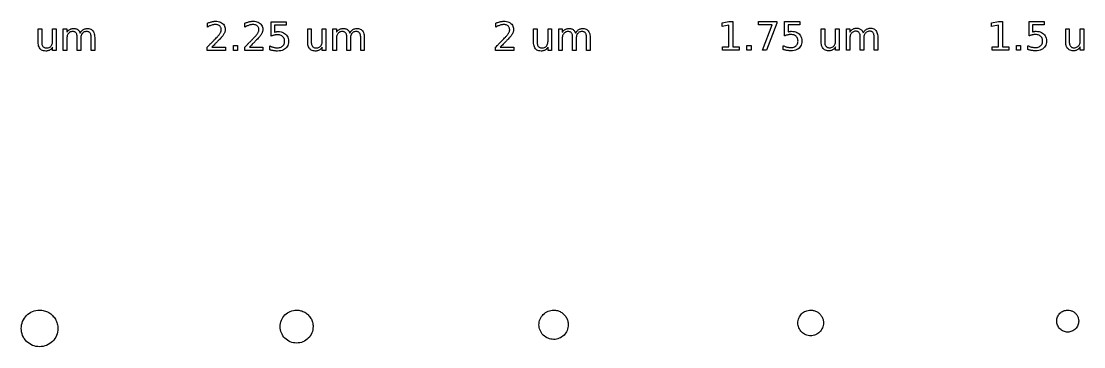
# Model space of a CAD drawing. Extents: x 1 to 50643, y 2 to 54380.
# Drawn here: x 46518 to 48576, y 26346 to 26976 of the extents above; entities that cross this region are included whole.
import ezdxf

# ---------------------------------------------------------------- set-up
doc = ezdxf.new("R2010")
doc.units = 0
doc.layers.add('Layer_1', color=7, linetype='CONTINUOUS')

msp = doc.modelspace()

# ---------------------------------------------------------------- linework, layer by layer
at = {"layer": 'Layer_1', "color": 7}
for points in [[(46550.56824, 26935.891703), (46550.56824, 26961.115614), (46557.413639, 26961.115614), (46557.413639, 26936.151958)], [(46578.619613, 26937.491297), (46578.619613, 26961.115614), (46585.465011, 26961.115614), (46585.465011, 26919.447876), (46578.619613, 26919.447876), (46578.619613, 26925.846792)], [(46606.187165, 26942.99741), (46606.187165, 26919.447876), (46599.304537, 26919.447876), (46599.304537, 26961.115614), (46606.187165, 26961.115614), (46606.187165, 26954.642185)], [(46878.269156, 26964.723812), (46878.269156, 26972.313312)], [(46950.964564, 26964.723812), (46950.964564, 26972.313312)], [(47001.710059, 26974.992531), (47031.212323, 26974.992531), (47031.212323, 26968.667858), (47008.592687, 26968.667858), (47008.592687, 26955.051465)], [(47001.710059, 26947.087242), (47001.710059, 26974.992531)], [(47072.656901, 26935.891703), (47072.656901, 26961.115614), (47079.502327, 26961.115614), (47079.502327, 26936.151958)], [(47100.7083, 26937.491297), (47100.7083, 26961.115614), (47107.553726, 26961.115614), (47107.553726, 26919.447876), (47100.7083, 26919.447876), (47100.7083, 26925.846792)], [(47128.275826, 26942.99741), (47128.275826, 26919.447876), (47121.393198, 26919.447876), (47121.393198, 26961.115614), (47128.275826, 26961.115614), (47128.275826, 26954.642185)], [(47436.751133, 26964.723812), (47436.751133, 26972.313312)], [(47509.967482, 26935.891703), (47509.967482, 26961.115614), (47516.812908, 26961.115614), (47516.812908, 26936.151958)], [(47538.018881, 26937.491297), (47538.018881, 26961.115614), (47544.864307, 26961.115614), (47544.864307, 26919.447876), (47538.018881, 26919.447876), (47538.018881, 26925.846792)], [(47565.586407, 26942.99741), (47565.586407, 26919.447876), (47558.703779, 26919.447876), (47558.703779, 26961.115614), (47565.586407, 26961.115614), (47565.586407, 26954.642185)], [(47996.075568, 26975.474421), (48025.577833, 26975.474421), (48025.577833, 26969.149748), (48002.958196, 26969.149748), (48002.958196, 26955.533355)], [(47996.075568, 26947.569131), (47996.075568, 26975.474421)], [(48067.022411, 26936.373593), (48067.022411, 26961.597504), (48073.867836, 26961.597504), (48073.867836, 26936.633848)], [(48095.07381, 26937.973187), (48095.07381, 26961.597504), (48101.919236, 26961.597504), (48101.919236, 26919.929766), (48095.07381, 26919.929766), (48095.07381, 26926.328682)], [(48122.641335, 26943.4793), (48122.641335, 26919.929766), (48115.758707, 26919.929766), (48115.758707, 26961.597504), (48122.641335, 26961.597504), (48122.641335, 26955.124075)], [(48469.713048, 26975.474421), (48499.215313, 26975.474421), (48499.215313, 26969.149748), (48476.595676, 26969.149748), (48476.595676, 26955.533355)], [(48469.713048, 26947.569131), (48469.713048, 26975.474421)], [(48540.65989, 26936.373593), (48540.65989, 26961.597504), (48547.505289, 26961.597504), (48547.505289, 26936.633848)], [(48568.711262, 26937.973187), (48568.711262, 26961.597504), (48575.556661, 26961.597504), (48575.556661, 26919.929766), (48568.711262, 26919.929766), (48568.711262, 26926.328682)], [(46550.568267, 26935.892513), (46550.56824, 26935.891703)], [(46633.159668, 26942.99741), (46633.159668, 26919.447876), (46626.27704, 26919.447876), (46626.27704, 26944.374006)], [(46632.006314, 26953.117104), (46632.006422, 26953.116834)], [(46660.132172, 26944.597274), (46660.132172, 26919.447876), (46653.249544, 26919.447876), (46653.249544, 26944.374006)], [(47072.656955, 26935.892513), (47072.656901, 26935.891703)], [(47155.248329, 26942.99741), (47155.248329, 26919.447876), (47148.365701, 26919.447876), (47148.365701, 26944.374006)], [(47154.094974, 26953.117104), (47154.095082, 26953.116834)], [(47182.220832, 26944.597274), (47182.220832, 26919.447876), (47175.338204, 26919.447876), (47175.338204, 26944.374006)], [(47509.967536, 26935.892513), (47509.967482, 26935.891703)], [(47592.55891, 26942.99741), (47592.55891, 26919.447876), (47585.676282, 26919.447876), (47585.676282, 26944.374006)], [(47591.405556, 26953.117104), (47591.405664, 26953.116834)], [(47619.531414, 26944.597274), (47619.531414, 26919.447876), (47612.648786, 26919.447876), (47612.648786, 26944.374006)], [(48067.022465, 26936.374403), (48067.022411, 26936.373593)], [(48149.613839, 26943.4793), (48149.613839, 26919.929766), (48142.731211, 26919.929766), (48142.731211, 26944.855896)], [(48148.460484, 26953.598994), (48148.460592, 26953.598724)], [(48176.586342, 26945.079164), (48176.586342, 26919.929766), (48169.703714, 26919.929766), (48169.703714, 26944.855896)], [(48540.659917, 26936.374403), (48540.65989, 26936.373593)], [(46886.937633, 26925.77228), (46913.166035, 26925.77228), (46913.166035, 26919.447876), (46877.897213, 26919.447876), (46877.897213, 26925.77228)], [(46886.937552, 26925.77039), (46886.937633, 26925.77228)], [(46959.633041, 26925.77228), (46985.861416, 26925.77228), (46985.861416, 26919.447876), (46950.592621, 26919.447876), (46950.592621, 26925.77228)], [(46959.632987, 26925.77039), (46959.633041, 26925.77228)], [(46999.366255, 26920.748879), (46999.366255, 26928.301123)], [(47445.41961, 26925.77228), (47471.648012, 26925.77228), (47471.648012, 26919.447876), (47436.37919, 26919.447876), (47436.37919, 26925.77228)], [(47445.419529, 26925.77039), (47445.41961, 26925.77228)], [(47993.731765, 26921.230769), (47993.731765, 26928.783013)], [(48467.369217, 26921.230769), (48467.369217, 26928.783013)]]:
    msp.add_lwpolyline(points, dxfattribs=at)
for points in [[(47876.131878, 26926.25417), (47888.409012, 26926.25417), (47888.409012, 26968.628968), (47875.052982, 26965.950829), (47875.052982, 26972.796282), (47888.33458, 26975.474421), (47895.849676, 26975.474421), (47895.849676, 26926.25417), (47908.126783, 26926.25417), (47908.126783, 26919.929766), (47876.131878, 26919.929766)], [(47945.627801, 26975.474421), (47981.343024, 26975.474421), (47981.343024, 26972.274693), (47961.178798, 26919.929766), (47953.328881, 26919.929766), (47972.302604, 26969.149748), (47945.627801, 26969.149748)], [(48398.245345, 26926.25417), (48410.522479, 26926.25417), (48410.522479, 26968.628968), (48397.166449, 26965.950829), (48397.166449, 26972.796282), (48410.448048, 26975.474421), (48417.963143, 26975.474421), (48417.963143, 26926.25417), (48430.24025, 26926.25417), (48430.24025, 26919.929766), (48398.245345, 26919.929766)], [(46928.940246, 26928.897495), (46936.790163, 26928.897495), (46936.790163, 26919.447876), (46928.940246, 26919.447876)], [(47923.305756, 26929.379385), (47931.155672, 26929.379385), (47931.155672, 26919.929766), (47923.305756, 26919.929766)], [(48445.419223, 26929.379385), (48453.26914, 26929.379385), (48453.26914, 26919.929766), (48445.419223, 26919.929766)], [(46553.276319, 26417.027578)], [(47051.08468, 26417.027617)], [(47548.893042, 26417.027622)], [(48046.698852, 26417.027577)], [(48544.507213, 26417.027574)]]:
    msp.add_lwpolyline(points, close=True, dxfattribs=at)
for points, knots in [([(46606.187165, 26954.642185), (46606.716721, 26955.439333), (46607.737305, 26956.975632), (46609.643491, 26958.890341), (46611.763388, 26960.371889), (46614.141663, 26961.399579), (46616.774815, 26961.998237), (46619.585263, 26962.190815), (46622.397401, 26961.964872), (46625.051124, 26961.221142), (46626.54566, 26960.278098), (46627.281478, 26959.813801)], [0, 0, 0, 0, 2.865467, 5.522456, 8.050769, 10.581133, 13.243192, 16.114991, 18.999323, 21.678932, 24.27766, 24.27766, 24.27766, 24.27766]), ([(46627.281478, 26959.813801), (46627.958658, 26959.252059), (46629.339138, 26958.106911), (46630.934647, 26955.793004), (46631.639991, 26954.031793), (46632.006314, 26953.117104)], [0, 0, 0, 0, 2.630454, 5.36236, 8.314264, 8.314264, 8.314264, 8.314264]), ([(46632.006422, 26953.116834), (46632.583776, 26954.073754), (46633.688255, 26955.904341), (46635.765925, 26958.21289), (46638.076887, 26959.999796), (46640.664827, 26961.244687), (46643.520617, 26961.973), (46646.869024, 26962.226471), (46650.482509, 26961.833712), (46654.077067, 26960.290587), (46655.756099, 26958.461232), (46656.597838, 26957.544132)], [0, 0, 0, 0, 3.346831, 6.402488, 9.257338, 12.058253, 14.954825, 18.048201, 22.090009, 25.769351, 29.468234, 29.468234, 29.468234, 29.468234]), ([(46656.597838, 26957.544132), (46657.314502, 26956.421334), (46658.837782, 26954.034807), (46659.9369, 26949.544704), (46660.06394, 26946.325998), (46660.132172, 26944.597274)], [0, 0, 0, 0, 3.97465, 8.448185, 13.638518, 13.638518, 13.638518, 13.638518]), ([(46878.269156, 26972.313312), (46879.252376, 26972.694222), (46881.159621, 26973.43311), (46883.989085, 26974.36053), (46885.850416, 26974.836035), (46886.751513, 26975.066234)], [0, 0, 0, 0, 3.163068, 6.135702, 8.925259, 8.925259, 8.925259, 8.925259]), ([(46886.639906, 26968.44405), (46885.746172, 26968.137366), (46883.889367, 26967.500204), (46881.096356, 26966.243208), (46879.234443, 26965.242578), (46878.269156, 26964.723812)], [0, 0, 0, 0, 2.833569, 5.886976, 9.174207, 9.174207, 9.174207, 9.174207]), ([(46902.19093, 26966.881982), (46901.460202, 26967.444236), (46899.972449, 26968.588978), (46897.153967, 26969.491433), (46894.358418, 26969.740682), (46891.671772, 26969.571344), (46889.164164, 26969.165782), (46887.496949, 26968.689094), (46886.639906, 26968.44405)], [0, 0, 0, 0, 2.748358, 5.595618, 8.723705, 11.129272, 13.655309, 16.32749, 16.32749, 16.32749, 16.32749]), ([(46886.751513, 26975.066234), (46887.600691, 26975.250784), (46889.240215, 26975.607097), (46891.65424, 26975.919767), (46895.010291, 26976.069826), (46899.175402, 26975.72769), (46903.913692, 26974.309897), (46907.8077, 26971.884261), (46910.766513, 26968.629109), (46912.539557, 26964.588335), (46912.959892, 26960.902529), (46912.772488, 26957.909161), (46912.349638, 26955.711863), (46911.8275, 26954.328182), (46911.566198, 26953.635723)], [0, 0, 0, 0, 2.606213, 5.031865, 7.291224, 12.678166, 17.486793, 21.989451, 26.275697, 30.483742, 35.009053, 37.258332, 39.471536, 41.688698, 41.688698, 41.688698, 41.688698]), ([(46903.865172, 26954.121406), (46904.153859, 26954.737797), (46904.713008, 26955.931665), (46905.201669, 26957.807109), (46905.394903, 26959.984296), (46905.104933, 26962.405444), (46904.053556, 26964.953307), (46902.816367, 26966.234366), (46902.19093, 26966.881982)], [0, 0, 0, 0, 2.038643, 3.948585, 5.778561, 8.569873, 11.191537, 13.871851, 13.871851, 13.871851, 13.871851]), ([(46950.964564, 26972.313312), (46951.947789, 26972.694222), (46953.855042, 26973.433109), (46956.684515, 26974.360529), (46958.54585, 26974.836035), (46959.446948, 26975.066234)], [0, 0, 0, 0, 3.163082, 6.135724, 8.925285, 8.925285, 8.925285, 8.925285]), ([(46959.335341, 26968.44405), (46958.441606, 26968.137366), (46956.584797, 26967.500203), (46953.791778, 26966.243207), (46951.929856, 26965.242578), (46950.964564, 26964.723812)], [0, 0, 0, 0, 2.833572, 5.886987, 9.174231, 9.174231, 9.174231, 9.174231]), ([(46974.886338, 26966.881982), (46974.15561, 26967.444236), (46972.667857, 26968.588978), (46969.849375, 26969.491433), (46967.053831, 26969.740682), (46964.367193, 26969.571343), (46961.859594, 26969.165781), (46960.192383, 26968.689094), (46959.335341, 26968.44405)], [0, 0, 0, 0, 2.748358, 5.595618, 8.723705, 11.129257, 13.655285, 16.327463, 16.327463, 16.327463, 16.327463]), ([(46959.446948, 26975.066234), (46960.296126, 26975.250784), (46961.93565, 26975.607097), (46964.349675, 26975.919767), (46967.705726, 26976.069826), (46971.870837, 26975.72769), (46976.609127, 26974.309897), (46980.503135, 26971.884261), (46983.461947, 26968.629109), (46985.234991, 26964.588335), (46985.655327, 26960.902529), (46985.467923, 26957.909161), (46985.045073, 26955.711863), (46984.522935, 26954.328182), (46984.261633, 26953.635723)], [0, 0, 0, 0, 2.606213, 5.031865, 7.291224, 12.678166, 17.486793, 21.989451, 26.275697, 30.483742, 35.009053, 37.258332, 39.471536, 41.688698, 41.688698, 41.688698, 41.688698]), ([(46976.560579, 26954.121406), (46976.849267, 26954.737797), (46977.408416, 26955.931665), (46977.897077, 26957.807109), (46978.090311, 26959.984296), (46977.800341, 26962.405444), (46976.748963, 26964.953307), (46975.511775, 26966.234366), (46974.886338, 26966.881982)], [0, 0, 0, 0, 2.038643, 3.948585, 5.778561, 8.569873, 11.191537, 13.871851, 13.871851, 13.871851, 13.871851]), ([(47128.275826, 26954.642185), (47128.805381, 26955.439333), (47129.825965, 26956.975632), (47131.732151, 26958.890341), (47133.85205, 26960.37189), (47136.230328, 26961.39958), (47138.863489, 26961.998237), (47141.673941, 26962.190815), (47144.486075, 26961.964872), (47147.139789, 26961.221141), (47148.634322, 26960.278098), (47149.370138, 26959.813801)], [0, 0, 0, 0, 2.865467, 5.522456, 8.050769, 10.581136, 13.243204, 16.115017, 18.999335, 21.678935, 24.27766, 24.27766, 24.27766, 24.27766]), ([(47149.370138, 26959.813801), (47150.047323, 26959.25206), (47151.42781, 26958.106915), (47153.02332, 26955.793006), (47153.728656, 26954.031794), (47154.094974, 26953.117104)], [0, 0, 0, 0, 2.630463, 5.362369, 8.314268, 8.314268, 8.314268, 8.314268]), ([(47154.095082, 26953.116834), (47154.672482, 26954.073751), (47155.777038, 26955.904317), (47157.854695, 26958.212848), (47160.165564, 26959.999836), (47162.753506, 26961.244679), (47165.609298, 26961.973001), (47168.957707, 26962.22647), (47172.571189, 26961.833711), (47176.165743, 26960.290584), (47177.844782, 26958.461232), (47178.686526, 26957.544132)], [0, 0, 0, 0, 3.346896, 6.402553, 9.257308, 12.058236, 14.954818, 18.048196, 22.089992, 25.769334, 29.468226, 29.468226, 29.468226, 29.468226]), ([(47178.686526, 26957.544132), (47179.403184, 26956.421333), (47180.926454, 26954.034804), (47182.025562, 26949.544703), (47182.152601, 26946.325998), (47182.220832, 26944.597274)], [0, 0, 0, 0, 3.974643, 8.448175, 13.638508, 13.638508, 13.638508, 13.638508]), ([(47436.751133, 26972.313312), (47437.734353, 26972.694222), (47439.641598, 26973.43311), (47442.471062, 26974.36053), (47444.332393, 26974.836035), (47445.23349, 26975.066234)], [0, 0, 0, 0, 3.163068, 6.135702, 8.925259, 8.925259, 8.925259, 8.925259]), ([(47445.121883, 26968.44405), (47444.22815, 26968.137366), (47442.371344, 26967.500204), (47439.578333, 26966.243208), (47437.71642, 26965.242578), (47436.751133, 26964.723812)], [0, 0, 0, 0, 2.833569, 5.886976, 9.174207, 9.174207, 9.174207, 9.174207]), ([(47460.672907, 26966.881982), (47459.942179, 26967.444236), (47458.454426, 26968.588978), (47455.635945, 26969.491433), (47452.840395, 26969.740682), (47450.153749, 26969.571344), (47447.646141, 26969.165782), (47445.978926, 26968.689094), (47445.121883, 26968.44405)], [0, 0, 0, 0, 2.748358, 5.595618, 8.723705, 11.129272, 13.655309, 16.32749, 16.32749, 16.32749, 16.32749]), ([(47445.23349, 26975.066234), (47446.082668, 26975.250784), (47447.722192, 26975.607097), (47450.136217, 26975.919767), (47453.492268, 26976.069826), (47457.657379, 26975.72769), (47462.395669, 26974.309897), (47466.289677, 26971.884261), (47469.24849, 26968.629109), (47471.021534, 26964.588335), (47471.441869, 26960.902529), (47471.254465, 26957.909161), (47470.831615, 26955.711863), (47470.309477, 26954.328182), (47470.048175, 26953.635723)], [0, 0, 0, 0, 2.606213, 5.031865, 7.291224, 12.678166, 17.486793, 21.989451, 26.275697, 30.483742, 35.009053, 37.258332, 39.471536, 41.688698, 41.688698, 41.688698, 41.688698]), ([(47462.347149, 26954.121406), (47462.635836, 26954.737797), (47463.194985, 26955.931665), (47463.683646, 26957.807109), (47463.87688, 26959.984296), (47463.58691, 26962.405444), (47462.535533, 26964.953307), (47461.298344, 26966.234366), (47460.672907, 26966.881982)], [0, 0, 0, 0, 2.038643, 3.948585, 5.778561, 8.569873, 11.191537, 13.871851, 13.871851, 13.871851, 13.871851]), ([(47565.586407, 26954.642185), (47566.115963, 26955.439333), (47567.136546, 26956.975632), (47569.042733, 26958.890341), (47571.162631, 26960.37189), (47573.54091, 26961.39958), (47576.174071, 26961.998237), (47578.984522, 26962.190815), (47581.796657, 26961.964872), (47584.450371, 26961.221141), (47585.944903, 26960.278098), (47586.680719, 26959.813801)], [0, 0, 0, 0, 2.865467, 5.522456, 8.050769, 10.581136, 13.243204, 16.115017, 18.999335, 21.678935, 24.27766, 24.27766, 24.27766, 24.27766]), ([(47586.680719, 26959.813801), (47587.357905, 26959.25206), (47588.738391, 26958.106915), (47590.333902, 26955.793006), (47591.039238, 26954.031794), (47591.405556, 26953.117104)], [0, 0, 0, 0, 2.630463, 5.362369, 8.314268, 8.314268, 8.314268, 8.314268]), ([(47591.405664, 26953.116834), (47591.983018, 26954.073754), (47593.087497, 26955.904341), (47595.165167, 26958.21289), (47597.476132, 26959.9998), (47600.064083, 26961.244685), (47602.91988, 26961.973), (47606.268288, 26962.226471), (47609.88177, 26961.833711), (47613.476325, 26960.290584), (47615.155363, 26958.461232), (47615.997107, 26957.544132)], [0, 0, 0, 0, 3.346831, 6.402488, 9.257338, 12.058267, 14.954848, 18.048226, 22.090022, 25.769364, 29.468256, 29.468256, 29.468256, 29.468256]), ([(47615.997107, 26957.544132), (47616.713765, 26956.421333), (47618.237035, 26954.034804), (47619.336143, 26949.544703), (47619.463182, 26946.325998), (47619.531414, 26944.597274)], [0, 0, 0, 0, 3.974643, 8.448175, 13.638508, 13.638508, 13.638508, 13.638508]), ([(48002.958196, 26955.533355), (48003.320707, 26955.650556), (48004.04004, 26955.883119), (48005.133526, 26956.157225), (48005.867456, 26956.286934), (48006.232086, 26956.351375)], [0, 0, 0, 0, 1.142777, 2.267623, 3.378248, 3.378248, 3.378248, 3.378248]), ([(48006.232086, 26956.351375), (48006.595218, 26956.410862), (48007.318888, 26956.52941), (48008.412857, 26956.626723), (48011.074134, 26956.69567), (48015.120478, 26956.33268), (48020.219548, 26954.641931), (48024.378022, 26951.746308), (48027.493056, 26947.852238), (48029.334778, 26943.041112), (48029.850648, 26937.700433), (48029.31831, 26932.362151), (48027.489572, 26927.414896), (48025.212954, 26924.992732), (48024.089711, 26923.797679)], [0, 0, 0, 0, 1.103656, 2.199433, 3.29127, 9.089658, 14.286084, 19.22862, 24.080149, 29.024392, 34.460739, 40.030452, 45.039162, 49.917021, 49.917021, 49.917021, 49.917021]), ([(48122.641335, 26955.124075), (48123.170891, 26955.921223), (48124.191475, 26957.457522), (48126.097661, 26959.372231), (48128.217559, 26960.85378), (48130.595838, 26961.88147), (48133.228999, 26962.480127), (48136.03945, 26962.672705), (48138.851585, 26962.446762), (48141.505299, 26961.703031), (48142.999831, 26960.759988), (48143.735648, 26960.295691)], [0, 0, 0, 0, 2.865467, 5.522456, 8.050769, 10.581136, 13.243204, 16.115017, 18.999335, 21.678935, 24.27766, 24.27766, 24.27766, 24.27766]), ([(48140.610568, 26953.747479), (48140.089654, 26954.331477), (48139.032993, 26955.516101), (48136.671193, 26956.47678), (48133.874001, 26956.755277), (48130.861801, 26956.416308), (48127.90722, 26955.223378), (48126.456342, 26953.794198), (48125.729213, 26953.077944)], [0, 0, 0, 0, 2.321249, 4.708593, 7.42296, 10.704416, 13.726629, 16.762952, 16.762952, 16.762952, 16.762952]), ([(48143.735648, 26960.295691), (48144.412833, 26959.73395), (48145.793319, 26958.588804), (48147.38883, 26956.274896), (48148.094166, 26954.513684), (48148.460484, 26953.598994)], [0, 0, 0, 0, 2.630463, 5.362369, 8.314268, 8.314268, 8.314268, 8.314268]), ([(48148.460592, 26953.598724), (48149.037992, 26954.555641), (48150.142547, 26956.386207), (48152.220205, 26958.694738), (48154.531074, 26960.481726), (48157.119015, 26961.726569), (48159.974808, 26962.454891), (48163.323217, 26962.70836), (48166.936699, 26962.315601), (48170.531253, 26960.772474), (48172.210292, 26958.943122), (48173.052036, 26958.026022)], [0, 0, 0, 0, 3.346896, 6.402553, 9.257308, 12.058236, 14.954818, 18.048196, 22.089992, 25.769334, 29.468226, 29.468226, 29.468226, 29.468226]), ([(48169.703714, 26944.855896), (48169.667481, 26946.076643), (48169.601064, 26948.314339), (48168.919632, 26951.351107), (48167.74787, 26953.759061), (48165.988978, 26955.490777), (48163.692181, 26956.482671), (48160.892072, 26956.751307), (48157.868416, 26956.427401), (48154.925346, 26955.221416), (48152.559601, 26953.181947), (48150.823569, 26950.467994), (48149.776323, 26947.143804), (48149.670099, 26944.748137), (48149.613839, 26943.4793)], [0, 0, 0, 0, 3.657612, 6.704603, 9.268965, 11.584273, 13.948965, 16.622292, 19.944293, 22.984484, 26.013613, 29.163319, 32.536177, 36.334097, 36.334097, 36.334097, 36.334097]), ([(48173.052036, 26958.026022), (48173.768694, 26956.903223), (48175.291964, 26954.516694), (48176.391072, 26950.026593), (48176.518111, 26946.807888), (48176.586342, 26945.079164)], [0, 0, 0, 0, 3.974643, 8.448175, 13.638508, 13.638508, 13.638508, 13.638508]), ([(48476.595676, 26955.533355), (48476.958186, 26955.650556), (48477.677519, 26955.883119), (48478.771005, 26956.157225), (48479.504935, 26956.286934), (48479.869566, 26956.351375)], [0, 0, 0, 0, 1.142777, 2.267623, 3.378248, 3.378248, 3.378248, 3.378248]), ([(48479.869566, 26956.351375), (48480.232697, 26956.410862), (48480.956368, 26956.52941), (48482.050337, 26956.626723), (48484.711609, 26956.69567), (48488.75795, 26956.332679), (48493.857016, 26954.641927), (48498.015501, 26951.746316), (48501.13052, 26947.852234), (48502.972233, 26943.04111), (48503.488099, 26937.700432), (48502.955764, 26932.362153), (48501.127037, 26927.414899), (48498.850428, 26924.992733), (48497.727191, 26923.797679)], [0, 0, 0, 0, 1.103656, 2.199433, 3.29127, 9.089646, 14.286072, 19.228617, 24.080138, 29.024377, 34.460724, 40.030437, 45.039143, 49.916992, 49.916992, 49.916992, 49.916992]), ([(46572.81588, 26920.191924), (46572.059654, 26919.824532), (46570.517564, 26919.075349), (46567.919871, 26918.495062), (46564.64501, 26918.273357), (46560.909097, 26918.634841), (46557.078719, 26920.137941), (46554.072519, 26922.756108), (46551.981785, 26926.358929), (46550.754458, 26930.850515), (46550.633458, 26934.127175), (46550.568267, 26935.892513)], [0, 0, 0, 0, 2.515222, 5.12902, 7.918373, 12.348631, 16.27511, 20.064335, 24.073256, 28.599248, 33.88595, 33.88595, 33.88595, 33.88595]), ([(46557.413639, 26936.151958), (46557.457997, 26934.944767), (46557.539814, 26932.718156), (46558.238778, 26929.634014), (46559.251282, 26928.011812), (46559.720294, 26927.260375)], [0, 0, 0, 0, 3.625967, 6.687936, 9.3303, 9.3303, 9.3303, 9.3303]), ([(46575.382898, 26927.855667), (46576.035003, 26928.705875), (46577.378552, 26930.457582), (46578.438748, 26933.828615), (46578.557069, 26936.224725), (46578.619613, 26937.491297)], [0, 0, 0, 0, 3.195469, 6.583711, 10.383012, 10.383012, 10.383012, 10.383012]), ([(46609.275043, 26952.596055), (46608.652384, 26951.744817), (46607.364557, 26949.984226), (46606.36013, 26946.635838), (46606.247019, 26944.256471), (46606.187165, 26942.99741)], [0, 0, 0, 0, 3.146235, 6.507269, 10.284576, 10.284576, 10.284576, 10.284576]), ([(46624.156397, 26953.265589), (46623.635482, 26953.849587), (46622.578818, 26955.034214), (46620.217008, 26955.994891), (46617.419813, 26956.273387), (46614.407616, 26955.934418), (46611.453045, 26954.741486), (46610.002171, 26953.312308), (46609.275043, 26952.596055)], [0, 0, 0, 0, 2.321251, 4.708604, 7.422985, 10.704427, 13.726631, 16.762952, 16.762952, 16.762952, 16.762952]), ([(46626.27704, 26944.374006), (46626.23604, 26945.596856), (46626.161038, 26947.833825), (46625.537722, 26950.910265), (46624.588729, 26952.528411), (46624.156397, 26953.265589)], [0, 0, 0, 0, 3.674136, 6.721127, 9.270793, 9.270793, 9.270793, 9.270793]), ([(46653.249544, 26944.374006), (46653.213311, 26945.594753), (46653.146894, 26947.83245), (46652.465462, 26950.869217), (46651.2937, 26953.277172), (46649.534803, 26955.008889), (46647.237996, 26956.000782), (46644.437885, 26956.269417), (46641.414231, 26955.945511), (46638.471171, 26954.739524), (46636.10543, 26952.700056), (46634.369399, 26949.986104), (46633.322152, 26946.661914), (46633.215929, 26944.266248), (46633.159668, 26942.99741)], [0, 0, 0, 0, 3.657612, 6.704603, 9.268965, 11.584276, 13.948975, 16.622318, 19.944304, 22.984487, 26.013613, 29.163318, 32.536177, 36.334097, 36.334097, 36.334097, 36.334097]), ([(46877.897213, 26925.77228), (46878.961331, 26926.868712), (46881.312089, 26929.290858), (46885.196175, 26933.244469), (46888.01843, 26936.099292), (46889.54188, 26937.640323)], [0, 0, 0, 0, 4.583724, 10.125973, 16.626827, 16.626827, 16.626827, 16.626827]), ([(46901.000454, 26940.168086), (46899.7415, 26938.873793), (46896.923328, 26935.976513), (46892.234424, 26931.178508), (46888.80362, 26927.675649), (46886.937552, 26925.77039)], [0, 0, 0, 0, 5.416771, 12.125463, 20.126088, 20.126088, 20.126088, 20.126088]), ([(46889.54188, 26937.640323), (46890.984487, 26939.10363), (46893.471733, 26941.626567), (46896.591013, 26944.821186), (46898.219815, 26946.596878), (46898.842716, 26947.275953)], [0, 0, 0, 0, 6.164697, 10.628762, 13.393119, 13.393119, 13.393119, 13.393119]), ([(46898.842716, 26947.275953), (46899.573342, 26948.121461), (46900.920667, 26949.680638), (46902.634739, 26951.949499), (46903.482655, 26953.446204), (46903.865172, 26954.121406)], [0, 0, 0, 0, 3.352918, 6.18302, 8.509109, 8.509109, 8.509109, 8.509109]), ([(46906.915766, 26946.418247), (46906.560171, 26946.025592), (46905.562712, 26944.92418), (46903.578862, 26942.851734), (46901.958435, 26941.165168), (46901.000454, 26940.168086)], [0, 0, 0, 0, 1.589173, 4.457689, 8.60593, 8.60593, 8.60593, 8.60593]), ([(46911.566198, 26953.635723), (46911.222193, 26952.907937), (46910.470087, 26951.316763), (46908.876746, 26948.918555), (46907.601926, 26947.293122), (46906.915766, 26946.418247)], [0, 0, 0, 0, 2.412484, 5.274467, 8.610489, 8.610489, 8.610489, 8.610489]), ([(46950.592621, 26925.77228), (46951.656734, 26926.868713), (46954.007485, 26929.290862), (46957.891572, 26933.244472), (46960.713833, 26936.099293), (46962.237288, 26937.640323)], [0, 0, 0, 0, 4.583716, 10.125965, 16.626827, 16.626827, 16.626827, 16.626827]), ([(46973.695862, 26940.168086), (46972.436909, 26938.873793), (46969.618739, 26935.976515), (46964.929845, 26931.178509), (46961.499049, 26927.675649), (46959.632987, 26925.77039)], [0, 0, 0, 0, 5.416769, 12.125454, 20.126069, 20.126069, 20.126069, 20.126069]), ([(46962.237288, 26937.640323), (46963.679894, 26939.10363), (46966.167141, 26941.626567), (46969.286421, 26944.821186), (46970.915223, 26946.596878), (46971.538124, 26947.275953)], [0, 0, 0, 0, 6.164697, 10.628762, 13.393119, 13.393119, 13.393119, 13.393119]), ([(46971.538124, 26947.275953), (46972.268749, 26948.121461), (46973.616075, 26949.680638), (46975.330147, 26951.949499), (46976.178063, 26953.446204), (46976.560579, 26954.121406)], [0, 0, 0, 0, 3.352918, 6.18302, 8.509109, 8.509109, 8.509109, 8.509109]), ([(46979.611201, 26946.418247), (46979.255604, 26946.025592), (46978.258143, 26944.924179), (46976.274283, 26942.851734), (46974.653848, 26941.165168), (46973.695862, 26940.168086)], [0, 0, 0, 0, 1.589175, 4.457697, 8.605949, 8.605949, 8.605949, 8.605949]), ([(46984.261633, 26953.635723), (46983.917627, 26952.907937), (46983.165522, 26951.316763), (46981.57218, 26948.918555), (46980.297361, 26947.293122), (46979.611201, 26946.418247)], [0, 0, 0, 0, 2.412484, 5.274467, 8.610489, 8.610489, 8.610489, 8.610489]), ([(46999.366255, 26928.301123), (47000.112346, 26927.917094), (47001.593253, 26927.154839), (47003.913079, 26926.25492), (47006.283235, 26925.548261), (47008.726198, 26925.050408), (47011.252771, 26924.756891), (47014.303769, 26924.632113), (47017.715931, 26924.893346), (47021.237093, 26926.019604), (47024.114283, 26927.934111), (47026.275962, 26930.522035), (47027.556744, 26933.733254), (47027.91136, 26937.266362), (47027.556742, 26940.799424), (47026.275941, 26944.010602), (47024.114283, 26946.598282), (47021.237057, 26948.513566), (47017.716088, 26949.636602), (47014.503899, 26949.893717), (47011.82447, 26949.789051), (47009.808147, 26949.572953), (47008.479363, 26949.305754), (47007.81141, 26949.171438)], [0, 0, 0, 0, 2.515932, 4.993842, 7.451539, 9.928283, 12.463268, 15.073526, 19.084373, 22.664773, 26.040019, 29.316739, 32.626046, 36.25072, 39.875245, 43.184468, 46.461165, 49.836412, 53.416811, 57.427659, 59.438018, 61.459358, 63.502485, 63.502485, 63.502485, 63.502485]), ([(47007.81141, 26949.171438), (47007.141835, 26949.004552), (47005.776913, 26948.664355), (47003.738592, 26947.962415), (47002.395378, 26947.38291), (47001.710059, 26947.087242)], [0, 0, 0, 0, 2.069507, 4.218676, 6.457431, 6.457431, 6.457431, 6.457431]), ([(47008.592687, 26955.051465), (47008.955197, 26955.168666), (47009.67453, 26955.401229), (47010.768016, 26955.675335), (47011.501946, 26955.805044), (47011.866576, 26955.869485)], [0, 0, 0, 0, 1.142777, 2.267623, 3.378248, 3.378248, 3.378248, 3.378248]), ([(47011.866576, 26955.869485), (47012.229708, 26955.928972), (47012.953378, 26956.04752), (47014.047347, 26956.144833), (47016.708624, 26956.21378), (47020.754968, 26955.85079), (47025.854038, 26954.160041), (47030.012512, 26951.264418), (47033.127546, 26947.370348), (47034.969268, 26942.559222), (47035.485138, 26937.218543), (47034.9528, 26931.880261), (47033.124062, 26926.933006), (47030.847444, 26924.510842), (47029.724201, 26923.315789)], [0, 0, 0, 0, 1.103656, 2.199433, 3.29127, 9.089658, 14.286084, 19.22862, 24.080149, 29.024392, 34.460739, 40.030452, 45.039162, 49.917021, 49.917021, 49.917021, 49.917021]), ([(47094.904568, 26920.191924), (47094.148343, 26919.824532), (47092.606257, 26919.07535), (47090.008572, 26918.495062), (47086.733716, 26918.273356), (47082.997804, 26918.63484), (47079.167421, 26920.137937), (47076.161235, 26922.756117), (47074.070482, 26926.358924), (47072.843147, 26930.850514), (47072.722146, 26934.127175), (47072.656955, 26935.892513)], [0, 0, 0, 0, 2.515219, 5.129008, 7.918347, 12.348616, 16.275096, 20.064312, 24.07324, 28.599235, 33.885937, 33.885937, 33.885937, 33.885937]), ([(47079.502327, 26936.151958), (47079.546685, 26934.944767), (47079.628501, 26932.718156), (47080.327465, 26929.634014), (47081.339969, 26928.011812), (47081.808982, 26927.260375)], [0, 0, 0, 0, 3.625967, 6.687936, 9.3303, 9.3303, 9.3303, 9.3303]), ([(47097.471613, 26927.855667), (47098.123712, 26928.705875), (47099.467252, 26930.457585), (47100.527437, 26933.828616), (47100.645757, 26936.224725), (47100.7083, 26937.491297)], [0, 0, 0, 0, 3.19546, 6.5837, 10.383001, 10.383001, 10.383001, 10.383001]), ([(47131.363704, 26952.596055), (47130.741045, 26951.744817), (47129.453218, 26949.984226), (47128.44879, 26946.635838), (47128.335679, 26944.256471), (47128.275826, 26942.99741)], [0, 0, 0, 0, 3.146235, 6.507269, 10.284576, 10.284576, 10.284576, 10.284576]), ([(47146.245058, 26953.265589), (47145.724144, 26953.849587), (47144.667483, 26955.034212), (47142.305683, 26955.99489), (47139.508491, 26956.273387), (47136.496291, 26955.934419), (47133.54171, 26954.741488), (47132.090832, 26953.312309), (47131.363704, 26952.596055)], [0, 0, 0, 0, 2.321249, 4.708593, 7.42296, 10.704416, 13.726629, 16.762952, 16.762952, 16.762952, 16.762952]), ([(47148.365701, 26944.374006), (47148.324701, 26945.596856), (47148.249699, 26947.833825), (47147.626382, 26950.910265), (47146.67739, 26952.528411), (47146.245058, 26953.265589)], [0, 0, 0, 0, 3.674136, 6.721127, 9.270793, 9.270793, 9.270793, 9.270793]), ([(47175.338204, 26944.374006), (47175.301971, 26945.594753), (47175.235554, 26947.83245), (47174.554123, 26950.869217), (47173.38236, 26953.277171), (47171.623468, 26955.008887), (47169.326671, 26956.000781), (47166.526563, 26956.269417), (47163.502906, 26955.945511), (47160.559836, 26954.739526), (47158.194091, 26952.700057), (47156.458059, 26949.986104), (47155.410813, 26946.661914), (47155.304589, 26944.266248), (47155.248329, 26942.99741)], [0, 0, 0, 0, 3.657612, 6.704603, 9.268965, 11.584273, 13.948965, 16.622292, 19.944293, 22.984484, 26.013613, 29.163319, 32.536177, 36.334097, 36.334097, 36.334097, 36.334097]), ([(47436.37919, 26925.77228), (47437.443308, 26926.868712), (47439.794067, 26929.290858), (47443.678152, 26933.244469), (47446.500407, 26936.099292), (47448.023857, 26937.640323)], [0, 0, 0, 0, 4.583724, 10.125973, 16.626827, 16.626827, 16.626827, 16.626827]), ([(47459.482431, 26940.168086), (47458.223477, 26938.873793), (47455.405305, 26935.976513), (47450.716402, 26931.178508), (47447.285597, 26927.675649), (47445.419529, 26925.77039)], [0, 0, 0, 0, 5.416771, 12.125463, 20.126088, 20.126088, 20.126088, 20.126088]), ([(47448.023857, 26937.640323), (47449.466464, 26939.10363), (47451.953711, 26941.626567), (47455.07299, 26944.821186), (47456.701792, 26946.596878), (47457.324693, 26947.275953)], [0, 0, 0, 0, 6.164697, 10.628762, 13.393119, 13.393119, 13.393119, 13.393119]), ([(47457.324693, 26947.275953), (47458.055319, 26948.121461), (47459.402644, 26949.680638), (47461.116716, 26951.949499), (47461.964632, 26953.446204), (47462.347149, 26954.121406)], [0, 0, 0, 0, 3.352918, 6.18302, 8.509109, 8.509109, 8.509109, 8.509109]), ([(47465.397743, 26946.418247), (47465.042148, 26946.025592), (47464.044689, 26944.92418), (47462.060839, 26942.851734), (47460.440412, 26941.165168), (47459.482431, 26940.168086)], [0, 0, 0, 0, 1.589173, 4.457689, 8.60593, 8.60593, 8.60593, 8.60593]), ([(47470.048175, 26953.635723), (47469.70417, 26952.907937), (47468.952064, 26951.316763), (47467.358723, 26948.918555), (47466.083904, 26947.293122), (47465.397743, 26946.418247)], [0, 0, 0, 0, 2.412484, 5.274467, 8.610489, 8.610489, 8.610489, 8.610489]), ([(47532.215149, 26920.191924), (47531.458924, 26919.824532), (47529.916838, 26919.07535), (47527.319154, 26918.495062), (47524.044297, 26918.273356), (47520.308385, 26918.63484), (47516.478003, 26920.137937), (47513.471816, 26922.756117), (47511.381064, 26926.358924), (47510.153729, 26930.850514), (47510.032727, 26934.127175), (47509.967536, 26935.892513)], [0, 0, 0, 0, 2.515219, 5.129008, 7.918347, 12.348616, 16.275096, 20.064312, 24.07324, 28.599235, 33.885937, 33.885937, 33.885937, 33.885937]), ([(47516.812908, 26936.151958), (47516.857266, 26934.944767), (47516.939082, 26932.718156), (47517.638047, 26929.634014), (47518.65055, 26928.011812), (47519.119563, 26927.260375)], [0, 0, 0, 0, 3.625967, 6.687936, 9.3303, 9.3303, 9.3303, 9.3303]), ([(47534.782194, 26927.855667), (47535.434293, 26928.705875), (47536.777833, 26930.457585), (47537.838018, 26933.828616), (47537.956338, 26936.224725), (47538.018881, 26937.491297)], [0, 0, 0, 0, 3.19546, 6.5837, 10.383001, 10.383001, 10.383001, 10.383001]), ([(47568.674285, 26952.596055), (47568.051626, 26951.744817), (47566.763799, 26949.984226), (47565.759371, 26946.635838), (47565.64626, 26944.256471), (47565.586407, 26942.99741)], [0, 0, 0, 0, 3.146235, 6.507269, 10.284576, 10.284576, 10.284576, 10.284576]), ([(47583.555639, 26953.265589), (47583.034725, 26953.849587), (47581.978064, 26955.034212), (47579.616264, 26955.99489), (47576.819072, 26956.273387), (47573.806872, 26955.934419), (47570.852291, 26954.741488), (47569.401413, 26953.312309), (47568.674285, 26952.596055)], [0, 0, 0, 0, 2.321249, 4.708593, 7.42296, 10.704416, 13.726629, 16.762952, 16.762952, 16.762952, 16.762952]), ([(47585.676282, 26944.374006), (47585.635282, 26945.596856), (47585.56028, 26947.833825), (47584.936964, 26950.910265), (47583.987971, 26952.528411), (47583.555639, 26953.265589)], [0, 0, 0, 0, 3.674136, 6.721127, 9.270793, 9.270793, 9.270793, 9.270793]), ([(47612.648786, 26944.374006), (47612.612553, 26945.594753), (47612.546135, 26947.83245), (47611.864704, 26950.869217), (47610.692942, 26953.277171), (47608.93405, 26955.008887), (47606.637252, 26956.000781), (47603.837144, 26956.269417), (47600.813488, 26955.945511), (47597.870418, 26954.739526), (47595.504672, 26952.700057), (47593.768641, 26949.986104), (47592.721394, 26946.661914), (47592.61517, 26944.266248), (47592.55891, 26942.99741)], [0, 0, 0, 0, 3.657612, 6.704603, 9.268965, 11.584273, 13.948965, 16.622292, 19.944293, 22.984484, 26.013613, 29.163319, 32.536177, 36.334097, 36.334097, 36.334097, 36.334097]), ([(47993.731765, 26928.783013), (47994.477856, 26928.398984), (47995.958763, 26927.636729), (47998.278589, 26926.73681), (48000.648745, 26926.03015), (48003.091708, 26925.532298), (48005.618281, 26925.238781), (48008.669279, 26925.114003), (48012.081441, 26925.375236), (48015.602603, 26926.501494), (48018.479793, 26928.416001), (48020.641471, 26931.003924), (48021.922254, 26934.215144), (48022.27687, 26937.748252), (48021.922252, 26941.281314), (48020.641451, 26944.492491), (48018.479793, 26947.080172), (48015.602566, 26948.995456), (48012.081598, 26950.118492), (48008.869409, 26950.375607), (48006.18998, 26950.270941), (48004.173657, 26950.054843), (48002.844873, 26949.787644), (48002.17692, 26949.653328)], [0, 0, 0, 0, 2.515932, 4.993842, 7.451539, 9.928283, 12.463268, 15.073526, 19.084373, 22.664773, 26.040019, 29.316739, 32.626046, 36.25072, 39.875245, 43.184468, 46.461165, 49.836412, 53.416811, 57.427659, 59.438018, 61.459358, 63.502485, 63.502485, 63.502485, 63.502485]), ([(48002.17692, 26949.653328), (48001.507345, 26949.486442), (48000.142422, 26949.146245), (47998.104102, 26948.444305), (47996.760887, 26947.8648), (47996.075568, 26947.569131)], [0, 0, 0, 0, 2.069507, 4.218676, 6.457431, 6.457431, 6.457431, 6.457431]), ([(48089.270078, 26920.673814), (48088.513853, 26920.306422), (48086.971766, 26919.55724), (48084.374082, 26918.976952), (48081.099226, 26918.755246), (48077.363314, 26919.11673), (48073.532931, 26920.619827), (48070.526745, 26923.238007), (48068.435992, 26926.840814), (48067.208657, 26931.332404), (48067.087656, 26934.609065), (48067.022465, 26936.374403)], [0, 0, 0, 0, 2.515219, 5.129008, 7.918347, 12.348616, 16.275096, 20.064312, 24.07324, 28.599235, 33.885937, 33.885937, 33.885937, 33.885937]), ([(48073.867836, 26936.633848), (48073.912194, 26935.426657), (48073.994011, 26933.200046), (48074.692975, 26930.115904), (48075.705479, 26928.493702), (48076.174491, 26927.742264)], [0, 0, 0, 0, 3.625967, 6.687936, 9.3303, 9.3303, 9.3303, 9.3303]), ([(48091.837123, 26928.337556), (48092.489222, 26929.187765), (48093.832762, 26930.939475), (48094.892947, 26934.310506), (48095.011267, 26936.706615), (48095.07381, 26937.973187)], [0, 0, 0, 0, 3.19546, 6.5837, 10.383001, 10.383001, 10.383001, 10.383001]), ([(48125.729213, 26953.077944), (48125.106555, 26952.226707), (48123.818728, 26950.466116), (48122.8143, 26947.117728), (48122.701189, 26944.73836), (48122.641335, 26943.4793)], [0, 0, 0, 0, 3.146235, 6.507269, 10.284576, 10.284576, 10.284576, 10.284576]), ([(48142.731211, 26944.855896), (48142.690211, 26946.078746), (48142.615208, 26948.315715), (48141.991892, 26951.392155), (48141.0429, 26953.010301), (48140.610568, 26953.747479)], [0, 0, 0, 0, 3.674136, 6.721127, 9.270793, 9.270793, 9.270793, 9.270793]), ([(48467.369217, 26928.783013), (48468.115312, 26928.398984), (48469.596224, 26927.636731), (48471.91605, 26926.736812), (48474.286205, 26926.030146), (48476.729174, 26925.532299), (48479.255756, 26925.238781), (48482.306753, 26925.114003), (48485.718913, 26925.375236), (48489.240072, 26926.501498), (48492.117271, 26928.415996), (48494.27895, 26931.003925), (48495.559733, 26934.215144), (48495.914349, 26937.748252), (48495.559731, 26941.281314), (48494.27893, 26944.492491), (48492.117271, 26947.080176), (48489.240036, 26948.995452), (48485.719069, 26950.118492), (48482.506884, 26950.375607), (48479.827459, 26950.270941), (48477.811136, 26950.054843), (48476.482352, 26949.787644), (48475.814399, 26949.653328)], [0, 0, 0, 0, 2.515942, 4.993853, 7.451538, 9.928297, 12.463291, 15.073552, 19.084387, 22.664786, 26.040043, 29.316763, 32.62607, 36.250744, 39.875269, 43.184492, 46.461189, 49.836446, 53.416845, 57.42768, 59.43804, 61.45938, 63.502507, 63.502507, 63.502507, 63.502507]), ([(48475.814399, 26949.653328), (48475.144825, 26949.486442), (48473.779902, 26949.146245), (48471.741581, 26948.444305), (48470.398367, 26947.8648), (48469.713048, 26947.569131)], [0, 0, 0, 0, 2.069507, 4.218676, 6.457431, 6.457431, 6.457431, 6.457431]), ([(48562.90753, 26920.673814), (48562.151304, 26920.306422), (48560.609214, 26919.557239), (48558.011521, 26918.976952), (48554.73666, 26918.755246), (48551.000747, 26919.11673), (48547.170369, 26920.619831), (48544.164169, 26923.237998), (48542.073435, 26926.840818), (48540.846108, 26931.332405), (48540.725107, 26934.609065), (48540.659917, 26936.374403)], [0, 0, 0, 0, 2.515222, 5.12902, 7.918373, 12.348631, 16.27511, 20.064335, 24.073256, 28.599248, 33.88595, 33.88595, 33.88595, 33.88595]), ([(48547.505289, 26936.633848), (48547.549647, 26935.426657), (48547.631463, 26933.200046), (48548.330428, 26930.115904), (48549.342931, 26928.493702), (48549.811944, 26927.742264)], [0, 0, 0, 0, 3.625967, 6.687936, 9.3303, 9.3303, 9.3303, 9.3303]), ([(48565.474548, 26928.337556), (48566.126653, 26929.187765), (48567.470202, 26930.939472), (48568.530398, 26934.310504), (48568.648719, 26936.706615), (48568.711262, 26937.973187)], [0, 0, 0, 0, 3.195469, 6.583711, 10.383012, 10.383012, 10.383012, 10.383012]), ([(46559.720294, 26927.260375), (46560.283681, 26926.668627), (46561.429089, 26925.465558), (46563.910149, 26924.498159), (46566.846609, 26924.214886), (46569.997074, 26924.550143), (46573.090662, 26925.712864), (46574.622718, 26927.145044), (46575.382898, 26927.855667)], [0, 0, 0, 0, 2.42579, 4.931814, 7.769833, 11.227309, 14.370677, 17.466415, 17.466415, 17.466415, 17.466415]), ([(46578.619613, 26925.846792), (46578.058077, 26925.057603), (46576.974171, 26923.534268), (46575.023522, 26921.599145), (46573.539303, 26920.653056), (46572.81588, 26920.191924)], [0, 0, 0, 0, 2.903556, 5.604602, 8.172962, 8.172962, 8.172962, 8.172962]), ([(47006.844121, 26918.964353), (47006.031012, 26919.110806), (47004.377109, 26919.408696), (47001.881952, 26920.007904), (47000.21437, 26920.499075), (46999.366255, 26920.748879)], [0, 0, 0, 0, 2.478238, 5.040855, 7.69306, 7.69306, 7.69306, 7.69306]), ([(47029.724201, 26923.315789), (47028.359879, 26922.313125), (47025.508124, 26920.21732), (47020.008548, 26918.678563), (47015.300075, 26918.305701), (47011.624692, 26918.414479), (47009.239266, 26918.608045), (47007.647717, 26918.844808), (47006.844121, 26918.964353)], [0, 0, 0, 0, 5.043738, 10.542604, 16.829258, 19.178134, 21.56744, 24.00418, 24.00418, 24.00418, 24.00418]), ([(47081.808982, 26927.260375), (47082.372368, 26926.668627), (47083.517776, 26925.465558), (47085.998836, 26924.498159), (47088.935302, 26924.214886), (47092.085775, 26924.550142), (47095.179372, 26925.712863), (47096.711432, 26927.145043), (47097.471613, 26927.855667)], [0, 0, 0, 0, 2.42579, 4.931814, 7.769833, 11.227324, 14.3707, 17.46644, 17.46644, 17.46644, 17.46644]), ([(47100.7083, 26925.846792), (47100.146765, 26925.057603), (47099.062858, 26923.534268), (47097.11221, 26921.599145), (47095.627991, 26920.653056), (47094.904568, 26920.191924)], [0, 0, 0, 0, 2.903556, 5.604602, 8.172962, 8.172962, 8.172962, 8.172962]), ([(47519.119563, 26927.260375), (47519.68295, 26926.668627), (47520.828357, 26925.465558), (47523.309417, 26924.498159), (47526.245883, 26924.214886), (47529.396356, 26924.550142), (47532.489953, 26925.712863), (47534.022013, 26927.145043), (47534.782194, 26927.855667)], [0, 0, 0, 0, 2.42579, 4.931814, 7.769833, 11.227324, 14.3707, 17.46644, 17.46644, 17.46644, 17.46644]), ([(47538.018881, 26925.846792), (47537.457346, 26925.057603), (47536.373439, 26923.534268), (47534.422791, 26921.599145), (47532.938572, 26920.653056), (47532.215149, 26920.191924)], [0, 0, 0, 0, 2.903556, 5.604602, 8.172962, 8.172962, 8.172962, 8.172962]), ([(48001.209631, 26919.446243), (48000.396522, 26919.592695), (47998.742619, 26919.890586), (47996.247462, 26920.489794), (47994.57988, 26920.980965), (47993.731765, 26921.230769)], [0, 0, 0, 0, 2.478238, 5.040855, 7.69306, 7.69306, 7.69306, 7.69306]), ([(48024.089711, 26923.797679), (48022.725389, 26922.795015), (48019.873634, 26920.69921), (48014.374058, 26919.160452), (48009.665585, 26918.787591), (48005.990202, 26918.896369), (48003.604776, 26919.089935), (48002.013227, 26919.326698), (48001.209631, 26919.446243)], [0, 0, 0, 0, 5.043738, 10.542604, 16.829258, 19.178134, 21.56744, 24.00418, 24.00418, 24.00418, 24.00418]), ([(48076.174491, 26927.742264), (48076.737878, 26927.150516), (48077.883286, 26925.947448), (48080.364346, 26924.980049), (48083.300812, 26924.696775), (48086.451284, 26925.032032), (48089.544882, 26926.194752), (48091.076941, 26927.626933), (48091.837123, 26928.337556)], [0, 0, 0, 0, 2.42579, 4.931814, 7.769833, 11.227324, 14.3707, 17.46644, 17.46644, 17.46644, 17.46644]), ([(48095.07381, 26926.328682), (48094.512274, 26925.539493), (48093.428368, 26924.016158), (48091.47772, 26922.081035), (48089.993501, 26921.134946), (48089.270078, 26920.673814)], [0, 0, 0, 0, 2.903556, 5.604602, 8.172962, 8.172962, 8.172962, 8.172962]), ([(48474.84711, 26919.446243), (48474.033996, 26919.592695), (48472.380085, 26919.890585), (48469.884919, 26920.489793), (48468.217334, 26920.980965), (48467.369217, 26921.230769)], [0, 0, 0, 0, 2.478253, 5.040878, 7.693087, 7.693087, 7.693087, 7.693087]), ([(48497.727191, 26923.797679), (48496.362869, 26922.795015), (48493.511113, 26920.69921), (48488.011537, 26919.160452), (48483.303064, 26918.787591), (48479.627682, 26918.896369), (48477.242255, 26919.089935), (48475.650706, 26919.326698), (48474.84711, 26919.446243)], [0, 0, 0, 0, 5.043738, 10.542604, 16.829258, 19.178134, 21.56744, 24.00418, 24.00418, 24.00418, 24.00418]), ([(48549.811944, 26927.742264), (48550.375331, 26927.150516), (48551.520738, 26925.947448), (48554.001799, 26924.980049), (48556.938259, 26924.696775), (48560.088724, 26925.032032), (48563.182312, 26926.194754), (48564.714368, 26927.626933), (48565.474548, 26928.337556)], [0, 0, 0, 0, 2.42579, 4.931814, 7.769833, 11.227309, 14.370677, 17.466415, 17.466415, 17.466415, 17.466415]), ([(48568.711262, 26926.328682), (48568.149727, 26925.539493), (48567.06582, 26924.016158), (48565.115172, 26922.081035), (48563.630953, 26921.134946), (48562.90753, 26920.673814)], [0, 0, 0, 0, 2.903556, 5.604602, 8.172962, 8.172962, 8.172962, 8.172962]), ([(46553.276319, 26417.027578), (46548.610352, 26416.489167), (46539.361505, 26415.421932), (46527.575235, 26407.23503), (46519.677827, 26395.5294), (46516.9253, 26381.585568), (46519.690749, 26367.688698), (46527.561143, 26355.878955), (46539.369272, 26348.008958), (46553.272093, 26345.2435), (46567.193374, 26347.995647), (46578.982963, 26355.894595), (46586.860075, 26367.675187), (46589.32749, 26380.054948), (46587.893144, 26390.869403), (46584.314441, 26399.512004), (46578.62067, 26406.946641), (46571.195387, 26412.603129), (46562.55272, 26416.320905), (46556.377006, 26416.791369), (46553.276319, 26417.027578)], [0, 0, 0, 0, 13.908099, 27.568535, 41.47664, 55.384747, 69.045189, 82.953294, 96.861395, 110.521829, 124.429928, 138.338029, 151.998468, 165.906576, 175.18207, 184.380806, 193.656298, 202.931789, 212.13052, 221.406009, 221.406009, 221.406009, 221.406009]), ([(47051.08468, 26417.027617), (47046.885309, 26416.543045), (47038.561341, 26415.582529), (47027.953698, 26408.214282), (47020.846035, 26397.679174), (47018.368764, 26385.129682), (47020.857666, 26372.622456), (47027.941015, 26361.993645), (47038.568332, 26354.910615), (47051.080877, 26352.42169), (47063.610037, 26354.898635), (47074.220666, 26362.007722), (47081.310063, 26372.610296), (47083.530734, 26383.752119), (47082.239823, 26393.485165), (47079.018992, 26401.263535), (47073.894599, 26407.954736), (47067.211845, 26413.045596), (47059.433444, 26416.391609), (47053.875299, 26416.815028), (47051.08468, 26417.027617)], [0, 0, 0, 0, 12.517291, 24.811698, 37.329027, 49.846371, 62.140816, 74.658145, 87.175451, 99.469843, 111.987134, 124.504441, 136.79887, 149.316214, 157.664192, 165.943082, 174.291046, 182.639, 190.917863, 199.265803, 199.265803, 199.265803, 199.265803]), ([(47548.893042, 26417.027622), (47545.160269, 26416.596896), (47537.761197, 26415.743113), (47528.332182, 26409.193625), (47522.014251, 26399.829161), (47519.812226, 26388.674136), (47522.024589, 26377.556681), (47528.320909, 26368.108926), (47537.767411, 26361.812961), (47548.889661, 26359.600607), (47560.026679, 26361.802312), (47569.458349, 26368.121439), (47575.760044, 26377.545873), (47577.733978, 26387.449645), (47576.586501, 26396.101174), (47573.723537, 26403.015227), (47569.168519, 26408.962911), (47563.228293, 26413.48808), (47556.314161, 26416.462287), (47551.373591, 26416.838656), (47548.893042, 26417.027622)], [0, 0, 0, 0, 11.126477, 22.054811, 33.181262, 44.307702, 55.236011, 66.362461, 77.488928, 88.417273, 99.54375, 110.670216, 121.598535, 132.724975, 140.14534, 147.504301, 154.924675, 162.345056, 169.704036, 177.124427, 177.124427, 177.124427, 177.124427]), ([(48046.698852, 26417.027577), (48043.432675, 26416.650689), (48036.958482, 26415.903625), (48028.708093, 26410.172792), (48023.179908, 26401.978849), (48021.253139, 26392.218165), (48023.188954, 26382.490354), (48028.698229, 26374.223532), (48036.963919, 26368.714533), (48046.695893, 26366.778712), (48056.44079, 26368.705216), (48064.693502, 26374.234481), (48070.20748, 26382.480897), (48071.934671, 26391.146731), (48070.930628, 26398.716851), (48068.425537, 26404.766673), (48064.439897, 26409.97092), (48059.242199, 26413.930462), (48053.192333, 26416.532906), (48048.869333, 26416.86223), (48046.698852, 26417.027577)], [0, 0, 0, 0, 9.735669, 19.297975, 29.033649, 38.769326, 48.331637, 58.067312, 67.802983, 77.365287, 87.100956, 96.836627, 106.398936, 116.134613, 122.62746, 129.066576, 135.559422, 142.052266, 148.491378, 154.98422, 154.98422, 154.98422, 154.98422]), ([(48544.507213, 26417.027574), (48541.707632, 26416.704526), (48536.15832, 26416.064182), (48529.086558, 26411.152016), (48524.348116, 26404.128609), (48522.696602, 26395.762279), (48524.355869, 26387.424126), (48529.078102, 26380.338251), (48536.16298, 26375.616229), (48544.504677, 26373.956946), (48552.857451, 26375.608243), (48559.931204, 26380.347635), (48564.657468, 26387.41602), (48566.137916, 26394.843903), (48565.277309, 26401.332602), (48563.130088, 26406.518184), (48559.713826, 26410.978985), (48555.258656, 26414.372892), (48550.073056, 26416.603569), (48546.367625, 26416.885848), (48544.507213, 26417.027574)], [0, 0, 0, 0, 8.344861, 16.541133, 24.88602, 33.230919, 41.427217, 49.772104, 58.116976, 66.313237, 74.658098, 83.00297, 91.199258, 99.544156, 105.109476, 110.628737, 116.194047, 121.75935, 127.278593, 132.843886, 132.843886, 132.843886, 132.843886])]:
    msp.add_open_spline(points, degree=3, knots=knots, dxfattribs=at)

doc.saveas('drawing.dxf')
